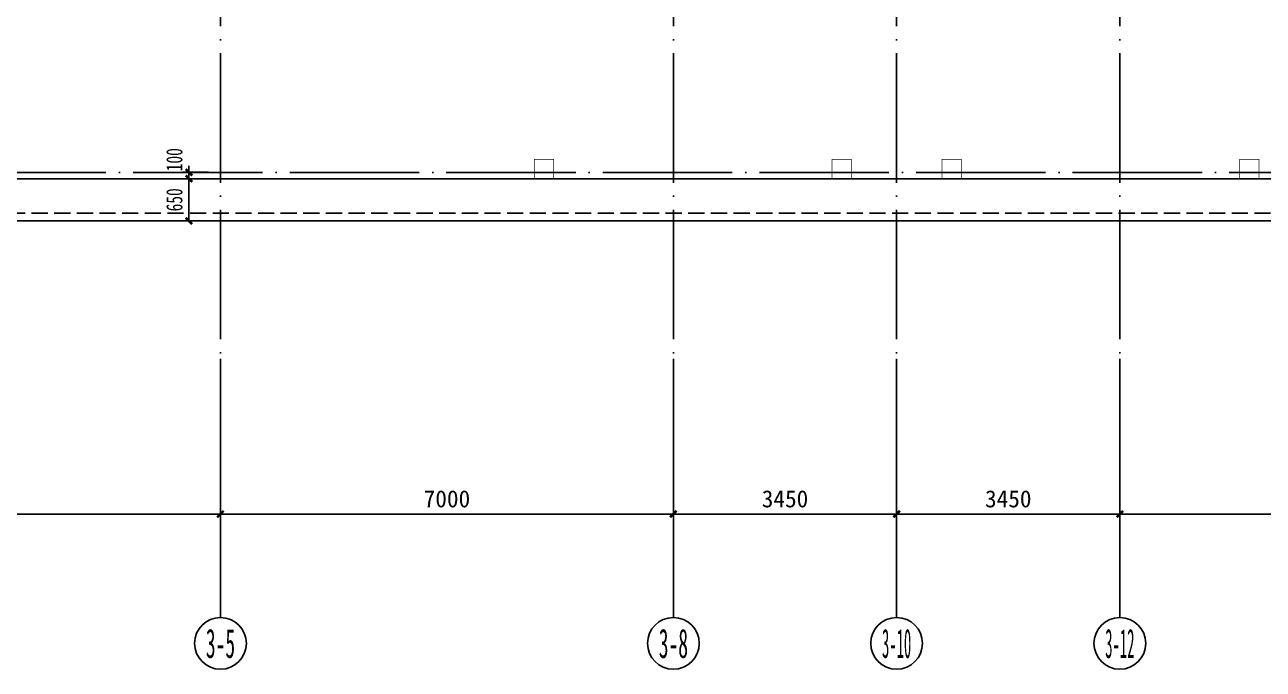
# Model space of a CAD drawing. Extents: x -3200781797 to -8106663, y 494714 to 1244925.
# Drawn here: x -8163275 to -8144134, y 1157588 to 1167551 of the extents above; entities that cross this region are included whole.
import ezdxf
from ezdxf.enums import TextEntityAlignment as Align

# ---------------------------------------------------------------- set-up
doc = ezdxf.new("R2010")
doc.units = 0
doc.header["$LTSCALE"] = 1000
doc.header["$MEASUREMENT"] = 0
for name, pattern in [('3#-轴线$0$DOTE', [2.42, 2, -0.2, 0.02, -0.2]), ('3#4#5#模板$0$DASH', [0.35, 0.25, -0.1]), ('DASH', [0.35, 0.25, -0.1])]:
    doc.linetypes.add(name, pattern=pattern)
doc.layers.get('Defpoints').update_dxf_attribs({"color": 30, "linetype": 'DASH'})
for name, color, linetype in [('3#-轴线$0$3#-轴号$0$A-ANNO-AXIS-CIRC', 3, 'Continuous'), ('3#-轴线$0$3#-轴号$0$A-ANNO-AXIS-TEXT', 7, 'Continuous'), ('3#-轴线$0$3#-轴号$0$A-ANNO-DIMS', 3, 'Continuous'), ('3#-轴线$0$A-ANNO-DOTE', 10, '3#-轴线$0$DOTE'), ('3#-轴线$0$AXIS_TEXT', 7, 'Continuous'), ('3#4#5#模板$0$S-ANNO-TEXT', 7, 'Continuous'), ('DIM', 3, 'Continuous'), ('S-WALL-COLU-TEXT', 2, 'Continuous')]:
    doc.layers.add(name, color=color, linetype=linetype)
doc.layers.add('设备条件', color=5, linetype='Continuous', lineweight=30)
doc.styles.add('3#-轴线$0$3#-轴号$0$_TCH_AXIS', font='')
doc.styles.add('3#-轴线$0$3#-轴号$0$_TCH_DIM_T3', font='')
doc.styles.add('3#-轴线$0$COMPLEX', font='COMPLEX')
doc.styles.add('TSSD_Dimension', font='', dxfattribs={"width": 0.7})
doc.styles.get('3#-轴线$0$3#-轴号$0$_TCH_AXIS').set_extended_font_data('SimSun')
doc.styles.get('3#-轴线$0$3#-轴号$0$_TCH_DIM_T3').set_extended_font_data('SimSun')
doc.styles.get('TSSD_Dimension').set_extended_font_data('KaiTi_GB2312')
doc.dimstyles.new('3#-轴线$0$3#-轴号$0$_TCH_ARCH&&100', dxfattribs={"dimtxt": 264.345992, "dimasz": 100, "dimexe": 250, "dimexo": 300, "dimgap": 100, "dimtad": 1, "dimdec": 0, "dimzin": 0, "dimdsep": 46, "dimtxsty": '3#-轴线$0$3#-轴号$0$_TCH_DIM_T3', "dimblk": '3#-轴线$0$3#-轴号$0$_ArchTick', "dimcen": 0.09, "dimclrt": 7, "dimazin": 2, "dimtfac": 1, "dimtdec": 0, "dimtix": 1, "dimtmove": 2, "dimatfit": 3, "dimfxl": 100, "dimtolj": 1, "dimtzin": 0, "dimarcsym": 0})
doc.dimstyles.new('TSSD_100_100$0', dxfattribs={"dimtxt": 250, "dimasz": 100, "dimexe": 100, "dimexo": 0, "dimgap": 100, "dimtad": 1, "dimdec": 0, "dimzin": 0, "dimdsep": 46, "dimtxsty": 'TSSD_Dimension', "dimblk1": 'ARCHTICK', "dimblk2": 'ARCHTICK', "dimsah": 1, "dimcen": 0, "dimclrt": 7, "dimadec": 0, "dimazin": 0, "dimtfac": 1, "dimtdec": 0, "dimtix": 1, "dimtmove": 2, "dimatfit": 3, "dimldrblk": 'ARCHTICK', "dimfxl": 300, "dimfxlon": 1, "dimtvp": 0.7, "dimtolj": 1, "dimtzin": 0, "dimarcsym": 0})

# ---------------------------------------------------------------- blocks, each defined once
blk = doc.blocks.new('A$C2b8e3595')
at = {"layer": 'S-WALL-COLU-TEXT', "const_width": 10}
for points in [[(15300, -10900), (15600, -10900), (15600, -11200), (15300, -11200)], [(19900, -10900), (20200, -10900), (20200, -11200), (19900, -11200)], [(21600, -10900), (21900, -10900), (21900, -11200), (21600, -11200)], [(26200, -10900), (26500, -10900), (26500, -11200), (26200, -11200)]]:
    blk.add_lwpolyline(points, close=True, dxfattribs=at)
blk = doc.blocks.new('_ArchTick')
at = {"color": 0, "linetype": 'ByBlock', "const_width": 0.4}
blk.add_lwpolyline([(-0.5, -0.5), (0.5, 0.5)], dxfattribs=at)
blk = doc.blocks.new('*D1228')
at = {"layer": 'Defpoints', "color": 0, "transparency": 16777216}
for p in [(-8160250, 1165170), (-8160737, 1164520), (-8160250, 1164520)]:
    blk.add_point(p, dxfattribs=at)
at = {"layer": 'DIM', "color": 0, "lineweight": -2, "transparency": 16777216}
for p, q in [((-8160437, 1165170), (-8160837, 1165170)), ((-8160737, 1165170), (-8160737, 1164520)), ((-8160437, 1164520), (-8160837, 1164520))]:
    blk.add_line(p, q, dxfattribs=at)
at = {"layer": 'DIM', "color": 0, "lineweight": -2, "transparency": 16777216, "xscale": 100, "yscale": 100, "zscale": 100}
for p, rotation in [((-8160737, 1165170), 90), ((-8160737, 1164520), 270)]:
    blk.add_blockref('_ArchTick', p, dxfattribs=dict(at, rotation=rotation))
at = {"layer": 'DIM', "color": 7, "transparency": 16777216, "insert": (-8160962, 1164845), "char_height": 250, "attachment_point": 5, "rotation": 90, "style": 'TSSD_Dimension'}
blk.add_mtext('\\A1;650', dxfattribs=at)
blk = doc.blocks.new('*D1229')
at = {"layer": 'Defpoints', "color": 0, "transparency": 16777216}
for p in [(-8160737, 1165170), (-8160250, 1165270), (-8160250, 1165170)]:
    blk.add_point(p, dxfattribs=at)
at = {"layer": 'DIM', "color": 0, "lineweight": -2, "transparency": 16777216}
for p, q in [((-8160737, 1165270), (-8160737, 1165370)), ((-8160437, 1165270), (-8160837, 1165270)), ((-8160437, 1165170), (-8160837, 1165170)), ((-8160737, 1165270), (-8160737, 1165170)), ((-8160737, 1165170), (-8160737, 1165070))]:
    blk.add_line(p, q, dxfattribs=at)
at = {"layer": 'DIM', "color": 0, "lineweight": -2, "transparency": 16777216, "xscale": 100, "yscale": 100, "zscale": 100}
for p, rotation in [((-8160737, 1165270), 270), ((-8160737, 1165170), 90)]:
    blk.add_blockref('_ArchTick', p, dxfattribs=dict(at, rotation=rotation))
at = {"layer": 'DIM', "color": 7, "transparency": 16777216, "insert": (-8160962, 1165465), "char_height": 250, "attachment_point": 5, "rotation": 90, "style": 'TSSD_Dimension'}
blk.add_mtext('\\A1;100', dxfattribs=at)
blk = doc.blocks.new('3#-轴线$0$_AXISO')
blk.add_circle((0, 0), 0.5)
at = {"layer": '3#-轴线$0$AXIS_TEXT', "style": '3#-轴线$0$COMPLEX', "width": 1.041667}
blk.add_attdef('A', text='', height=0.56, dxfattribs=at).set_placement((-0.25, -0.28), (0.25, -0.28), align=Align.FIT)
blk = doc.blocks.new('3#-轴线$0$3#-轴号$0$_ArchTick')
at = {"color": 0, "linetype": 'ByBlock', "const_width": 0.4}
blk.add_lwpolyline([(-0.5, -0.5), (0.5, 0.5)], dxfattribs=at)
blk = doc.blocks.new('*D2027')
at = {"layer": '3#-轴线$0$3#-轴号$0$A-ANNO-DIMS', "color": 0, "lineweight": -2, "transparency": 16777216}
for p, q in [((3450, -15882), (3450, -16632)), ((10450, -15882), (10450, -16632)), ((3450, -16382), (10450, -16382))]:
    blk.add_line(p, q, dxfattribs=at)
at = {"layer": 'Defpoints', "color": 0, "transparency": 16777216}
for p in [(3450, -15582), (10450, -15582), (10450, -16382)]:
    blk.add_point(p, dxfattribs=at)
at = {"layer": '3#-轴线$0$3#-轴号$0$A-ANNO-DIMS', "color": 0, "lineweight": -2, "transparency": 16777216, "xscale": 100, "yscale": 100, "zscale": 100, "rotation": 180}
blk.add_blockref('3#-轴线$0$3#-轴号$0$_ArchTick', (3450, -16382), dxfattribs=at)
at = {"layer": '3#-轴线$0$3#-轴号$0$A-ANNO-DIMS', "color": 0, "lineweight": -2, "transparency": 16777216, "xscale": 100, "yscale": 100, "zscale": 100}
blk.add_blockref('3#-轴线$0$3#-轴号$0$_ArchTick', (10450, -16382), dxfattribs=at)
at = {"layer": '3#-轴线$0$3#-轴号$0$A-ANNO-DIMS', "color": 7, "transparency": 16777216, "insert": (6950, -16149), "char_height": 264.3, "attachment_point": 5, "style": '3#-轴线$0$3#-轴号$0$_TCH_DIM_T3'}
blk.add_mtext('\\A1;7000', dxfattribs=at)
blk = doc.blocks.new('*D2028')
at = {"layer": '3#-轴线$0$3#-轴号$0$A-ANNO-DIMS', "color": 0, "lineweight": -2, "transparency": 16777216}
for p, q in [((10450, -15882), (10450, -16632)), ((17450, -15882), (17450, -16632)), ((10450, -16382), (17450, -16382))]:
    blk.add_line(p, q, dxfattribs=at)
at = {"layer": 'Defpoints', "color": 0, "transparency": 16777216}
for p in [(10450, -15582), (17450, -15582), (17450, -16382)]:
    blk.add_point(p, dxfattribs=at)
at = {"layer": '3#-轴线$0$3#-轴号$0$A-ANNO-DIMS', "color": 0, "lineweight": -2, "transparency": 16777216, "xscale": 100, "yscale": 100, "zscale": 100, "rotation": 180}
blk.add_blockref('3#-轴线$0$3#-轴号$0$_ArchTick', (10450, -16382), dxfattribs=at)
at = {"layer": '3#-轴线$0$3#-轴号$0$A-ANNO-DIMS', "color": 0, "lineweight": -2, "transparency": 16777216, "xscale": 100, "yscale": 100, "zscale": 100}
blk.add_blockref('3#-轴线$0$3#-轴号$0$_ArchTick', (17450, -16382), dxfattribs=at)
at = {"layer": '3#-轴线$0$3#-轴号$0$A-ANNO-DIMS', "color": 7, "transparency": 16777216, "insert": (13950, -16149), "char_height": 264.3, "attachment_point": 5, "style": '3#-轴线$0$3#-轴号$0$_TCH_DIM_T3'}
blk.add_mtext('\\A1;7000', dxfattribs=at)
blk = doc.blocks.new('*D2029')
at = {"layer": '3#-轴线$0$3#-轴号$0$A-ANNO-DIMS', "color": 0, "lineweight": -2, "transparency": 16777216}
for p, q in [((17450, -15882), (17450, -16632)), ((20900, -15882), (20900, -16632)), ((17450, -16382), (20900, -16382))]:
    blk.add_line(p, q, dxfattribs=at)
at = {"layer": 'Defpoints', "color": 0, "transparency": 16777216}
for p in [(17450, -15582), (20900, -15582), (20900, -16382)]:
    blk.add_point(p, dxfattribs=at)
at = {"layer": '3#-轴线$0$3#-轴号$0$A-ANNO-DIMS', "color": 0, "lineweight": -2, "transparency": 16777216, "xscale": 100, "yscale": 100, "zscale": 100, "rotation": 180}
blk.add_blockref('3#-轴线$0$3#-轴号$0$_ArchTick', (17450, -16382), dxfattribs=at)
at = {"layer": '3#-轴线$0$3#-轴号$0$A-ANNO-DIMS', "color": 0, "lineweight": -2, "transparency": 16777216, "xscale": 100, "yscale": 100, "zscale": 100}
blk.add_blockref('3#-轴线$0$3#-轴号$0$_ArchTick', (20900, -16382), dxfattribs=at)
at = {"layer": '3#-轴线$0$3#-轴号$0$A-ANNO-DIMS', "color": 7, "transparency": 16777216, "insert": (19175, -16149), "char_height": 264.3, "attachment_point": 5, "style": '3#-轴线$0$3#-轴号$0$_TCH_DIM_T3'}
blk.add_mtext('\\A1;3450', dxfattribs=at)
blk = doc.blocks.new('*D2030')
at = {"layer": '3#-轴线$0$3#-轴号$0$A-ANNO-DIMS', "color": 0, "lineweight": -2, "transparency": 16777216}
for p, q in [((20900, -15882), (20900, -16632)), ((24350, -15882), (24350, -16632)), ((20900, -16382), (24350, -16382))]:
    blk.add_line(p, q, dxfattribs=at)
at = {"layer": 'Defpoints', "color": 0, "transparency": 16777216}
for p in [(20900, -15582), (24350, -15582), (24350, -16382)]:
    blk.add_point(p, dxfattribs=at)
at = {"layer": '3#-轴线$0$3#-轴号$0$A-ANNO-DIMS', "color": 0, "lineweight": -2, "transparency": 16777216, "xscale": 100, "yscale": 100, "zscale": 100, "rotation": 180}
blk.add_blockref('3#-轴线$0$3#-轴号$0$_ArchTick', (20900, -16382), dxfattribs=at)
at = {"layer": '3#-轴线$0$3#-轴号$0$A-ANNO-DIMS', "color": 0, "lineweight": -2, "transparency": 16777216, "xscale": 100, "yscale": 100, "zscale": 100}
blk.add_blockref('3#-轴线$0$3#-轴号$0$_ArchTick', (24350, -16382), dxfattribs=at)
at = {"layer": '3#-轴线$0$3#-轴号$0$A-ANNO-DIMS', "color": 7, "transparency": 16777216, "insert": (22625, -16149), "char_height": 264.3, "attachment_point": 5, "style": '3#-轴线$0$3#-轴号$0$_TCH_DIM_T3'}
blk.add_mtext('\\A1;3450', dxfattribs=at)
blk = doc.blocks.new('*D2031')
at = {"layer": '3#-轴线$0$3#-轴号$0$A-ANNO-DIMS', "color": 0, "lineweight": -2, "transparency": 16777216}
for p, q in [((24350, -15882), (24350, -16632)), ((31350, -15882), (31350, -16632)), ((24350, -16382), (31350, -16382))]:
    blk.add_line(p, q, dxfattribs=at)
at = {"layer": 'Defpoints', "color": 0, "transparency": 16777216}
for p in [(24350, -15582), (31350, -15582), (31350, -16382)]:
    blk.add_point(p, dxfattribs=at)
at = {"layer": '3#-轴线$0$3#-轴号$0$A-ANNO-DIMS', "color": 0, "lineweight": -2, "transparency": 16777216, "xscale": 100, "yscale": 100, "zscale": 100, "rotation": 180}
blk.add_blockref('3#-轴线$0$3#-轴号$0$_ArchTick', (24350, -16382), dxfattribs=at)
at = {"layer": '3#-轴线$0$3#-轴号$0$A-ANNO-DIMS', "color": 0, "lineweight": -2, "transparency": 16777216, "xscale": 100, "yscale": 100, "zscale": 100}
blk.add_blockref('3#-轴线$0$3#-轴号$0$_ArchTick', (31350, -16382), dxfattribs=at)
at = {"layer": '3#-轴线$0$3#-轴号$0$A-ANNO-DIMS', "color": 7, "transparency": 16777216, "insert": (27850, -16149), "char_height": 264.3, "attachment_point": 5, "style": '3#-轴线$0$3#-轴号$0$_TCH_DIM_T3'}
blk.add_mtext('\\A1;7000', dxfattribs=at)
blk = doc.blocks.new('3#4#5#模板$0$A$Cd802f902')
for points in [[(21330, 7800), (21330, 7950), (30800, 7950), (30800, -4650), (-12500, -4650), (-12500, 7950), (-3030, 7950)], [(21450, 7300), (30150, 7300), (30150, -4000), (-11850, -4000), (-11850, 7300), (-3150, 7300)]]:
    blk.add_lwpolyline(points)
at = {"linetype": '3#4#5#模板$0$DASH'}
blk.add_lwpolyline([(21450, 7800), (21450, 7830), (30680, 7830), (30680, -4530), (-12380, -4530), (-12380, 7830), (-3150, 7830), (-3150, 7800)], dxfattribs=at)
blk = doc.blocks.new('3#-轴线$0$3#-轴号')
at = {"layer": '3#-轴线$0$3#-轴号$0$A-ANNO-AXIS-CIRC'}
for p, q in [((10450, -13981.5), (10450, -17981.5)), ((17450, -13981.5), (17450, -17981.5)), ((20900, -13981.5), (20900, -17981.5)), ((24350, -13981.5), (24350, -17981.5))]:
    blk.add_line(p, q, dxfattribs=at)
ref = blk.add_blockref('3#-轴线$0$_AXISO', (10450, -18381.5), dxfattribs=dict(at, xscale=800, yscale=800, zscale=800))
ref.add_attrib('A', '3-5', dxfattribs={"layer": '3#-轴线$0$3#-轴号$0$A-ANNO-AXIS-TEXT', "height": 452.55, "style": '3#-轴线$0$3#-轴号$0$_TCH_AXIS', "width": 0.466146}).set_placement((10223.7, -18607.8), (10676.3, -18607.8), align=Align.FIT)
ref = blk.add_blockref('3#-轴线$0$_AXISO', (17450, -18381.5), dxfattribs=dict(at, xscale=800, yscale=800, zscale=800))
ref.add_attrib('A', '3-8', dxfattribs={"layer": '3#-轴线$0$3#-轴号$0$A-ANNO-AXIS-TEXT', "height": 452.55, "style": '3#-轴线$0$3#-轴号$0$_TCH_AXIS', "width": 0.466146}).set_placement((17223.7, -18607.8), (17676.3, -18607.8), align=Align.FIT)
ref = blk.add_blockref('3#-轴线$0$_AXISO', (20900, -18381.5), dxfattribs=dict(at, xscale=800, yscale=800, zscale=800))
ref.add_attrib('A', '3-10', dxfattribs={"layer": '3#-轴线$0$3#-轴号$0$A-ANNO-AXIS-TEXT', "height": 452.55, "style": '3#-轴线$0$3#-轴号$0$_TCH_AXIS', "width": 0.349609}).set_placement((20673.7, -18607.8), (21126.3, -18607.8), align=Align.FIT)
ref = blk.add_blockref('3#-轴线$0$_AXISO', (24350, -18381.5), dxfattribs=dict(at, xscale=800, yscale=800, zscale=800))
ref.add_attrib('A', '3-12', dxfattribs={"layer": '3#-轴线$0$3#-轴号$0$A-ANNO-AXIS-TEXT', "height": 452.55, "style": '3#-轴线$0$3#-轴号$0$_TCH_AXIS', "width": 0.349609}).set_placement((24123.7, -18607.8), (24576.3, -18607.8), align=Align.FIT)
at = {"layer": '3#-轴线$0$3#-轴号$0$A-ANNO-DIMS'}
for p1, p2, picture, middle in [((3450, -15581.5), (10450, -15581.5), '*D2027', (6950, -16149.3)), ((10450, -15581.5), (17450, -15581.5), '*D2028', (13950, -16149.3)), ((17450, -15581.5), (20900, -15581.5), '*D2029', (19175, -16149.3)), ((20900, -15581.5), (24350, -15581.5), '*D2030', (22625, -16149.3)), ((24350, -15581.5), (31350, -15581.5), '*D2031', (27850, -16149.3))]:
    dim = blk.add_aligned_dim(p1=p1, p2=p2, distance=-800, dimstyle='3#-轴线$0$3#-轴号$0$_TCH_ARCH&&100', dxfattribs=at)
    dim.commit()
    dim.dimension.update_dxf_attribs({"geometry": picture, "text_midpoint": middle})
blk = doc.blocks.new('3#-轴线')
at = {"layer": '3#-轴线$0$A-ANNO-DOTE'}
for points in [[(20900, -16100), (20900, 5500)], [(17450, -16100), (17450, -3200)], [(24350, -16100), (24350, -3200)], [(10450, -16100), (10450, -7100)], [(-3000, -11100), (44800, -11100)]]:
    blk.add_lwpolyline(points, dxfattribs=at)
blk.add_blockref('3#-轴线$0$3#-轴号', (0, 0))

msp = doc.modelspace()

# ---------------------------------------------------------------- block references
msp.add_blockref('3#4#5#模板$0$A$Cd802f902', (-8158950.4, 1169169.9))
at = {"layer": '3#4#5#模板$0$S-ANNO-TEXT'}
msp.add_blockref('3#-轴线', (-8170700.4, 1176369.9), dxfattribs=at)
at = {"layer": '设备条件'}
msp.add_blockref('A$C2b8e3595', (-8170700.4, 1176369.9), dxfattribs=at)

# ---------------------------------------------------------------- dimensions: what is measured, and where the dimension line sits
at = {"layer": 'DIM'}
dim = msp.add_linear_dim(base=(-8160737.1, 1165169.9), p1=(-8160250.4, 1165269.9), p2=(-8160250.4, 1165169.9), angle=90, dimstyle='TSSD_100_100$0', dxfattribs=at)
dim.commit()
dim.dimension.update_dxf_attribs({"geometry": '*D1229', "text_midpoint": (-8160962.1, 1165465.4), "dimtype": 160})
dim = msp.add_linear_dim(base=(-8160737.1, 1164519.9), p1=(-8160250.4, 1165169.9), p2=(-8160250.4, 1164519.9), angle=90, dimstyle='TSSD_100_100$0', dxfattribs=at)
dim.commit()
dim.dimension.update_dxf_attribs({"geometry": '*D1228', "text_midpoint": (-8160962.1, 1164844.9)})

doc.saveas('drawing.dxf')
